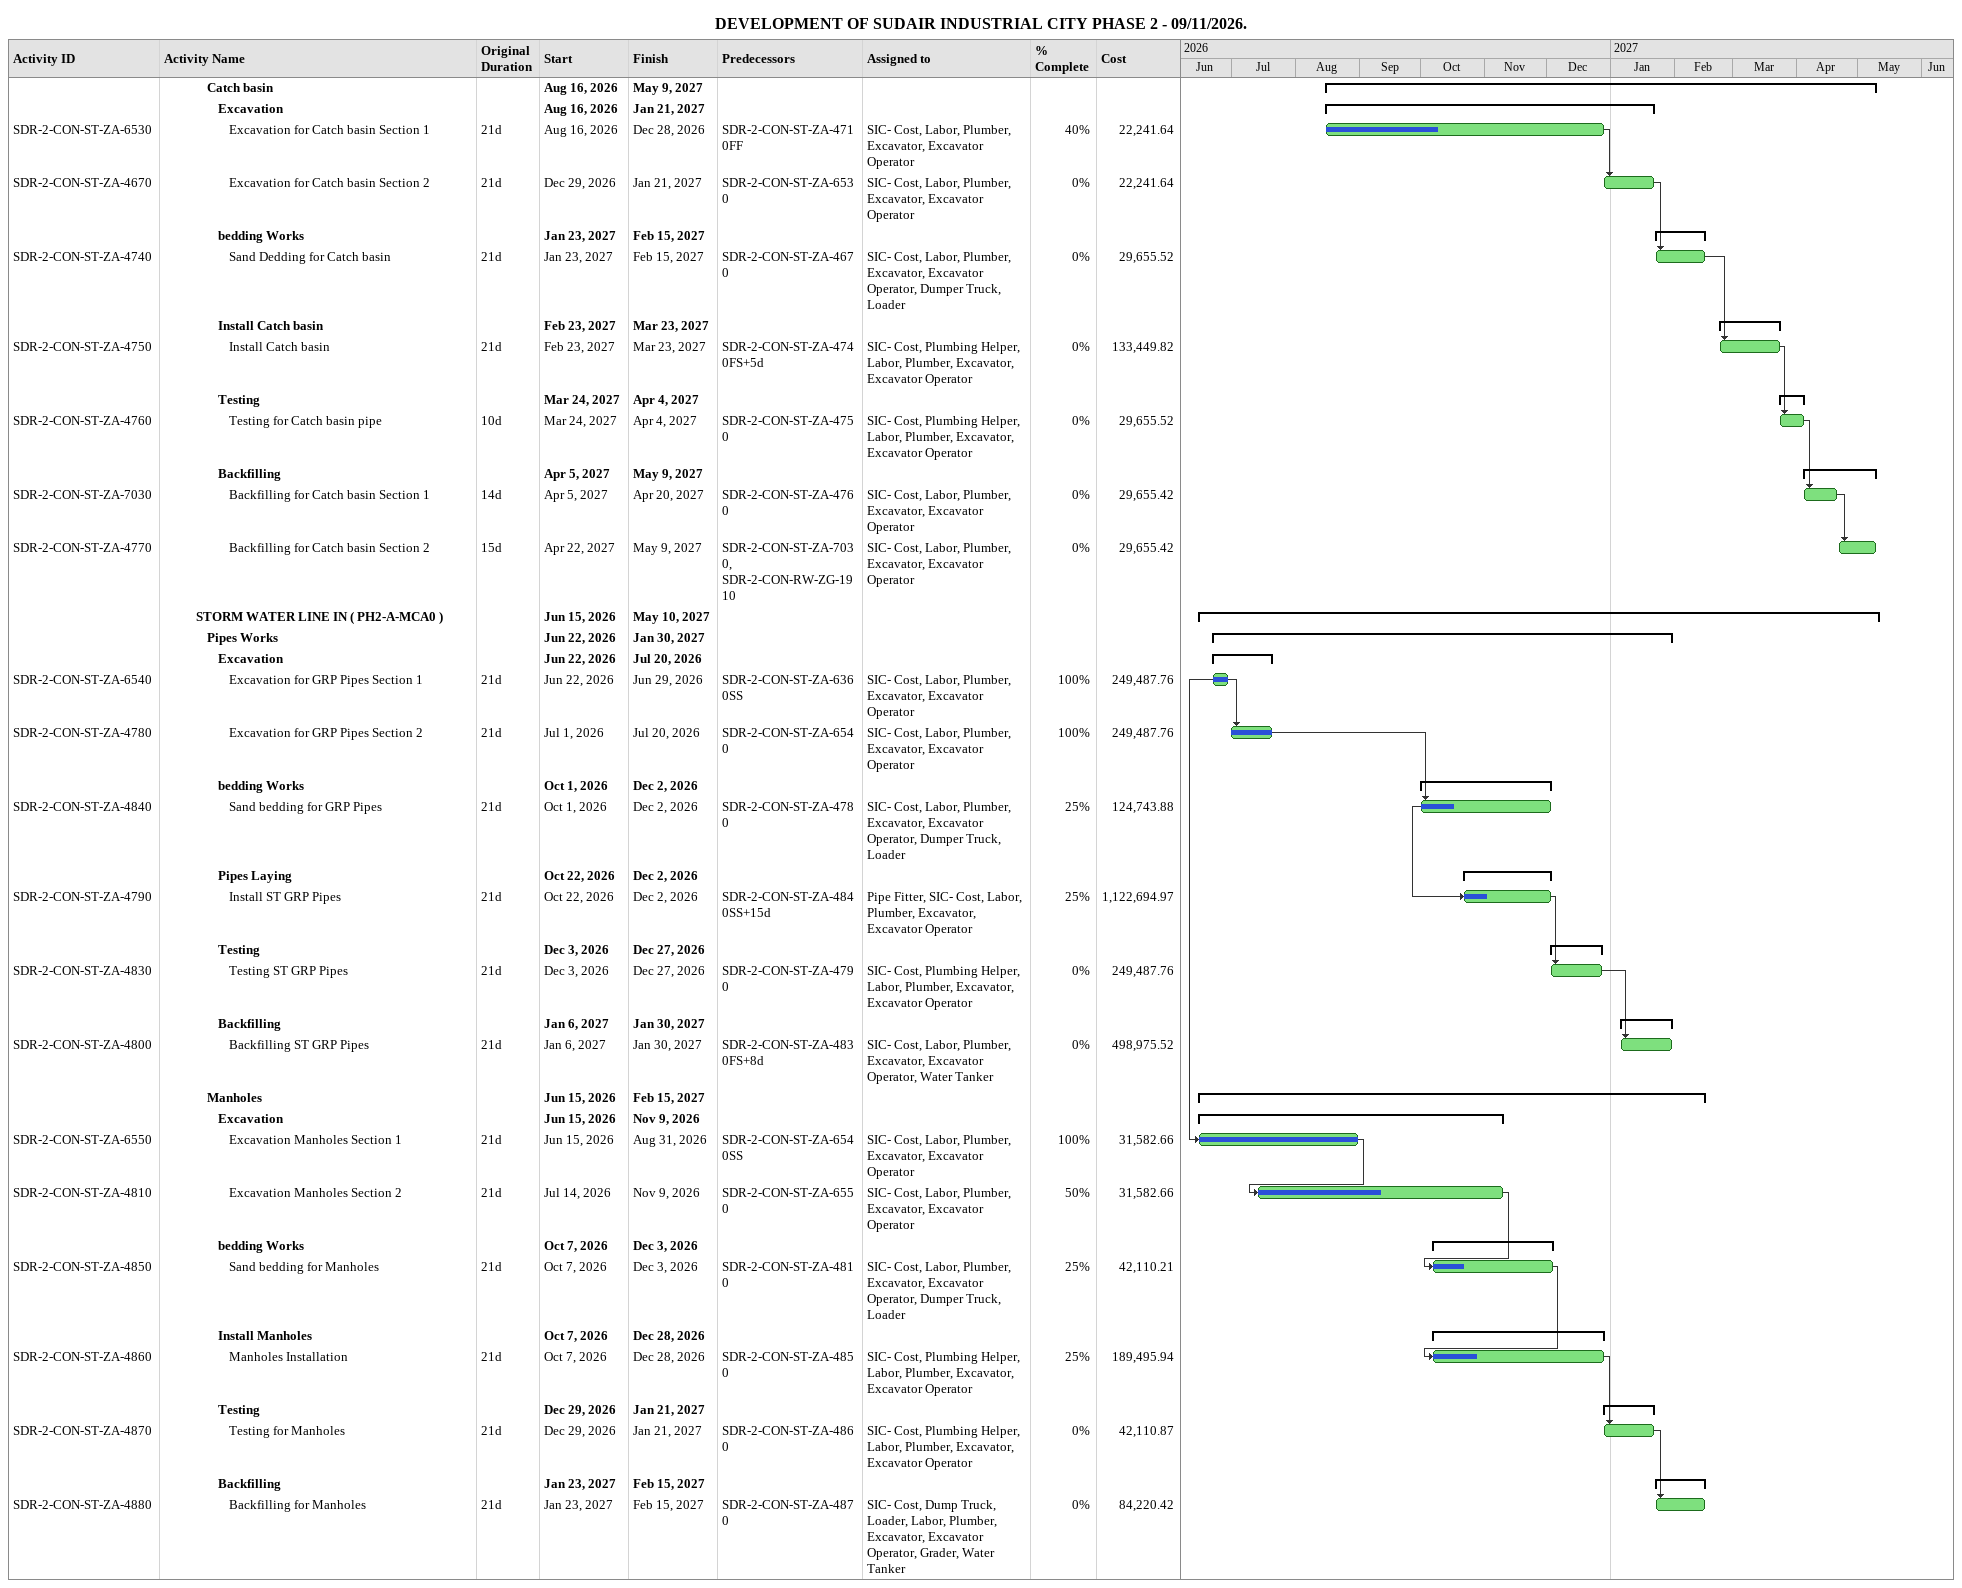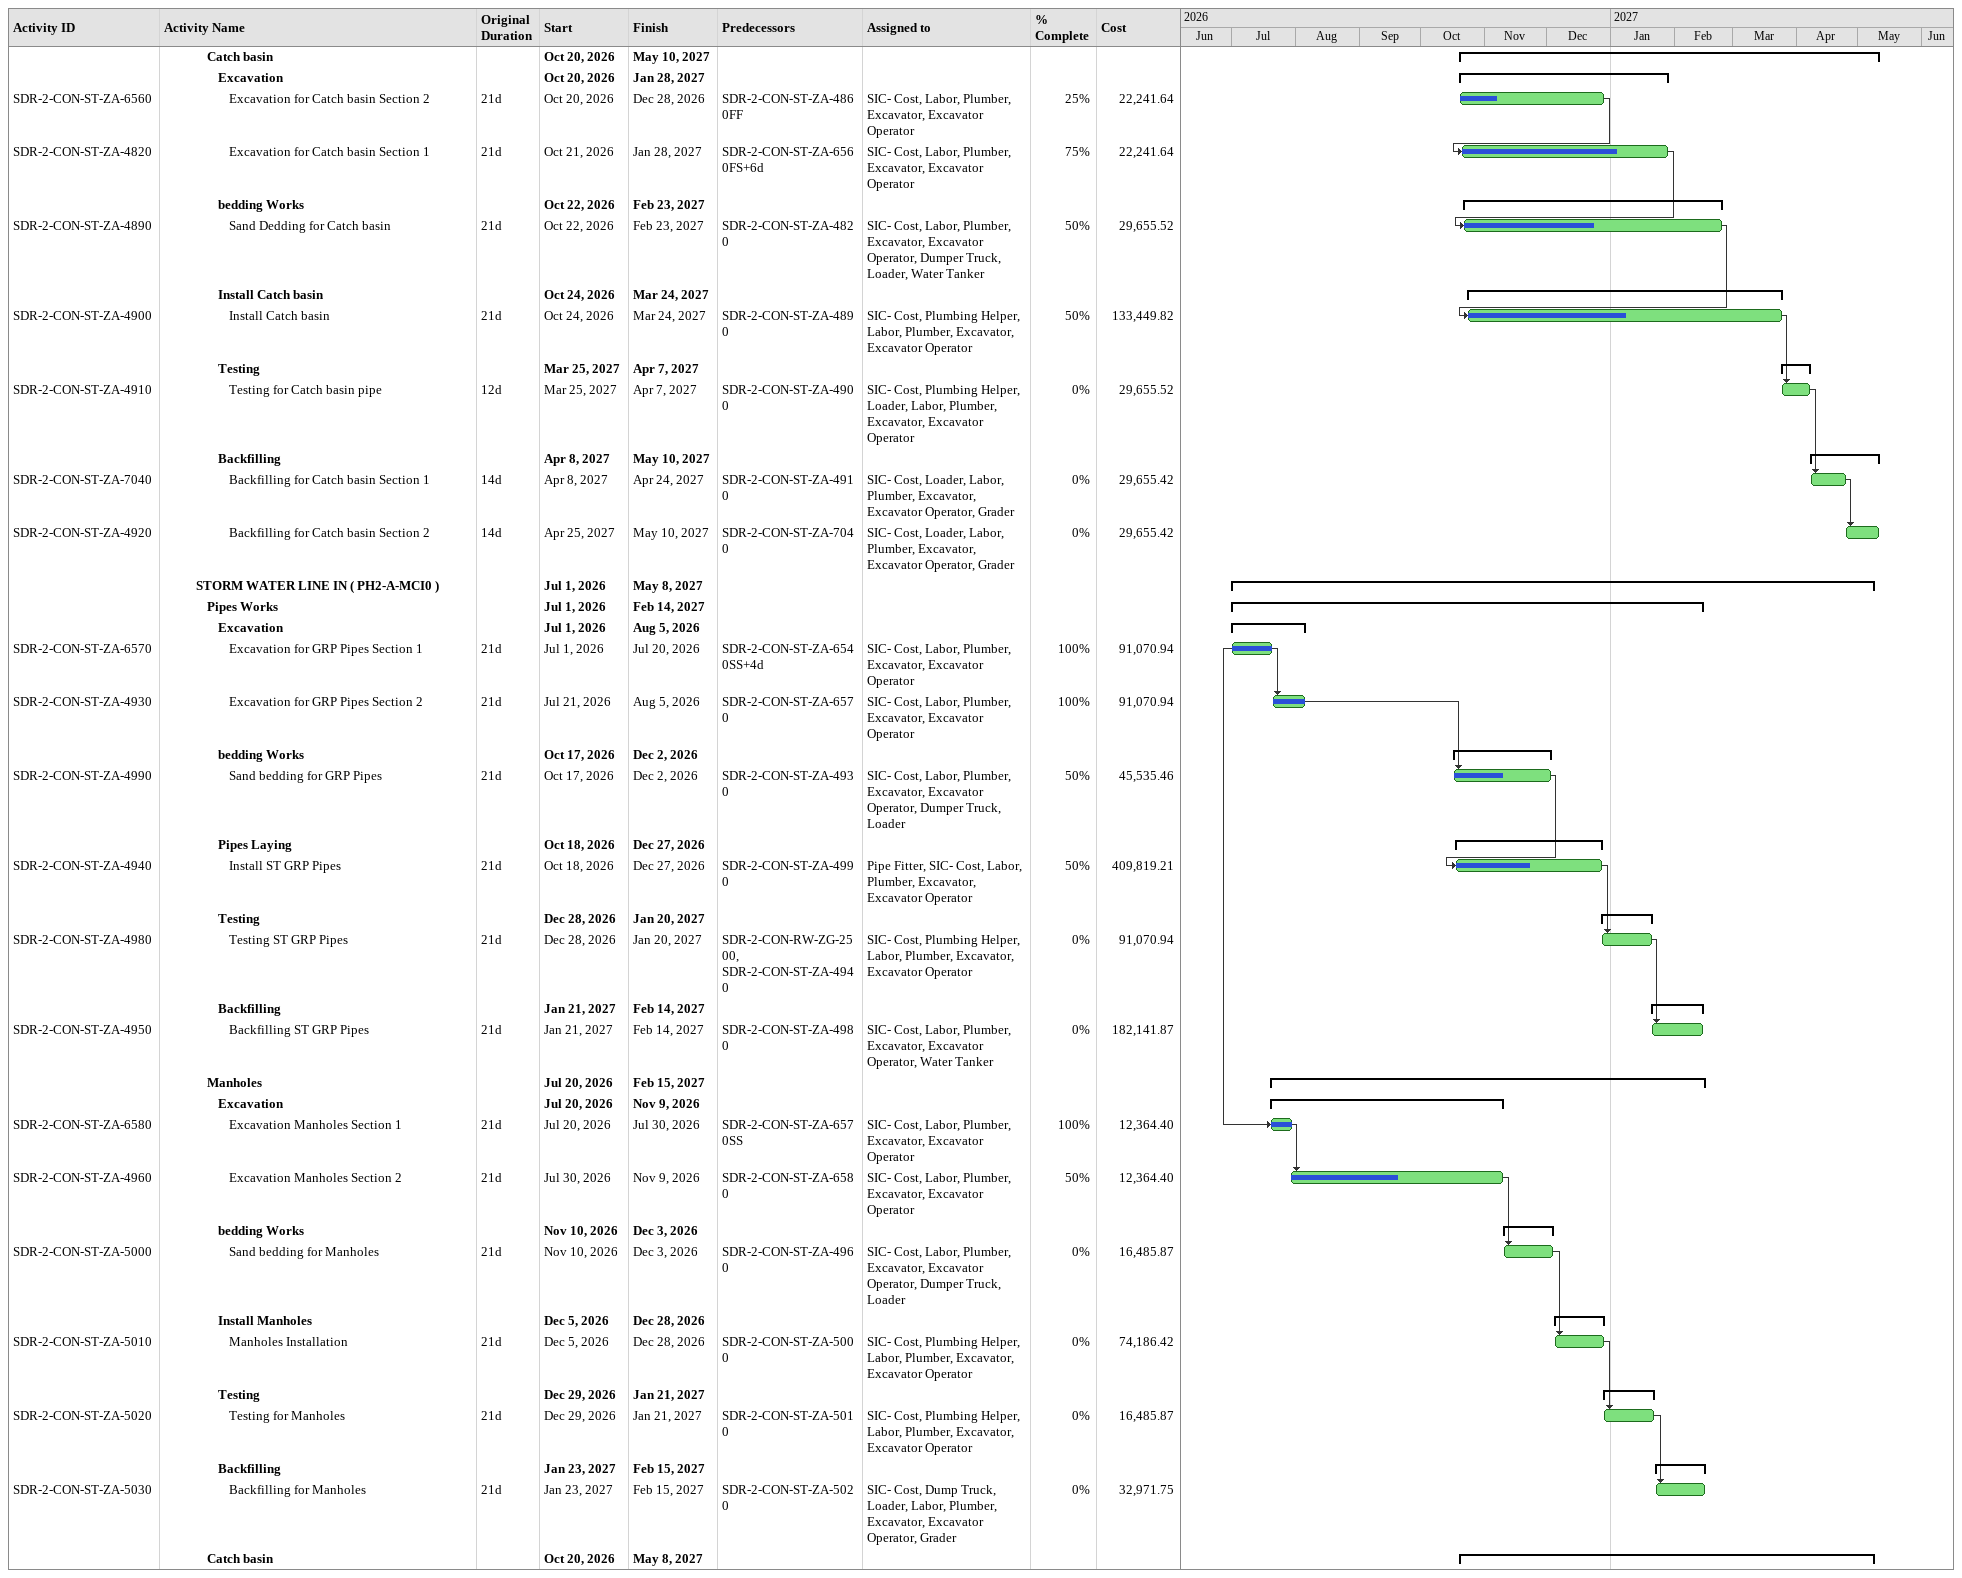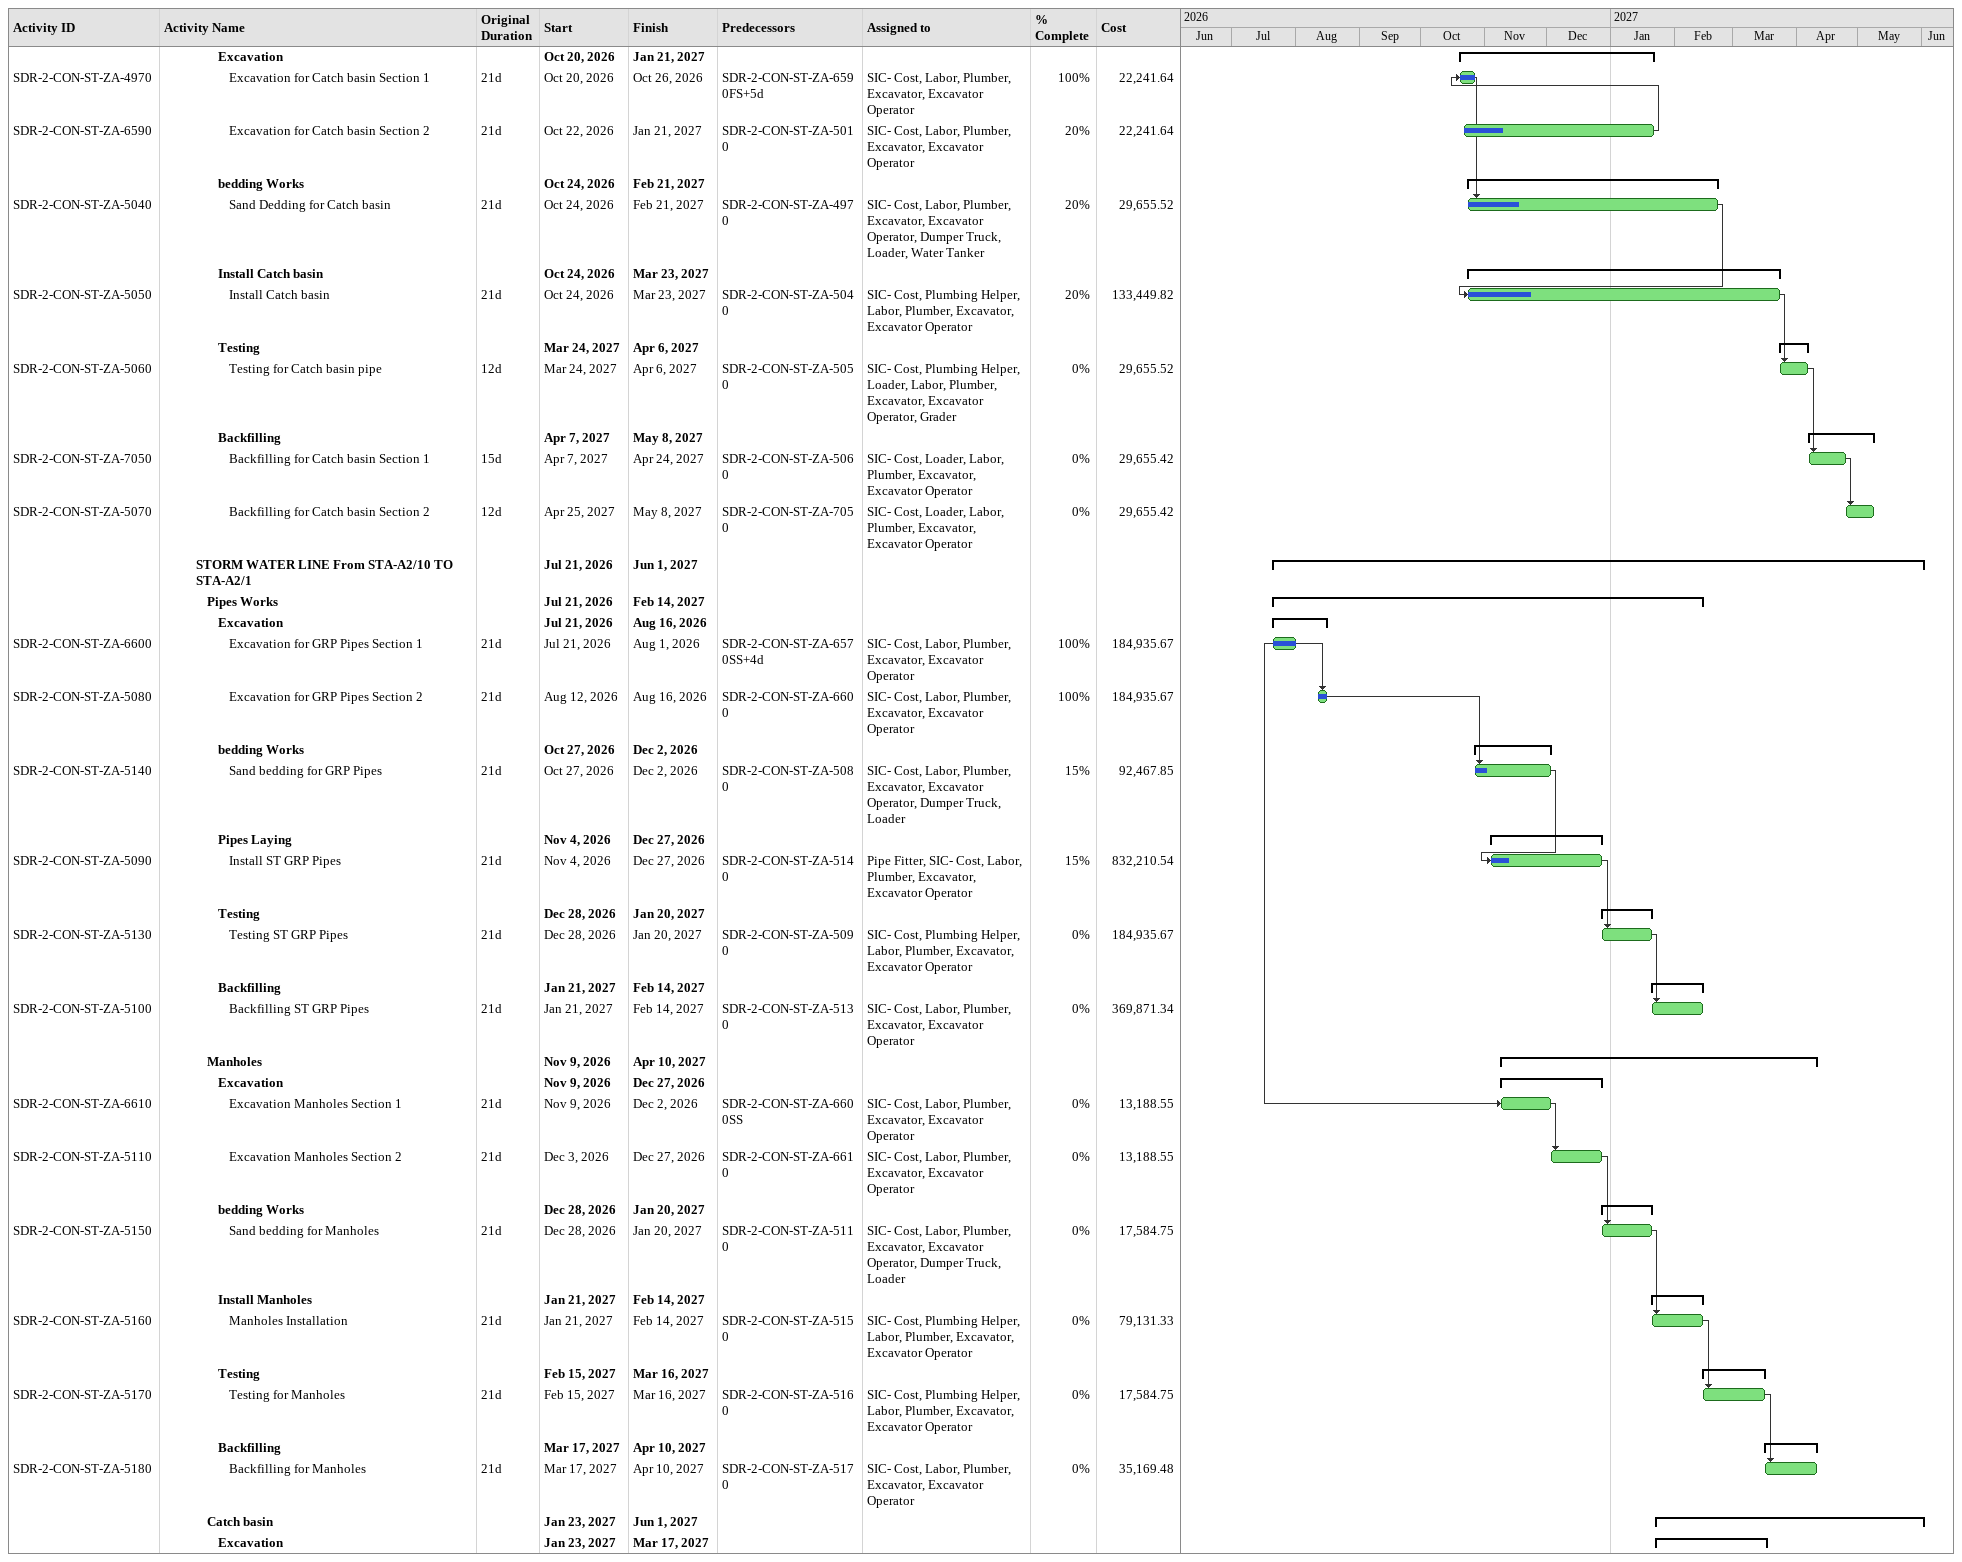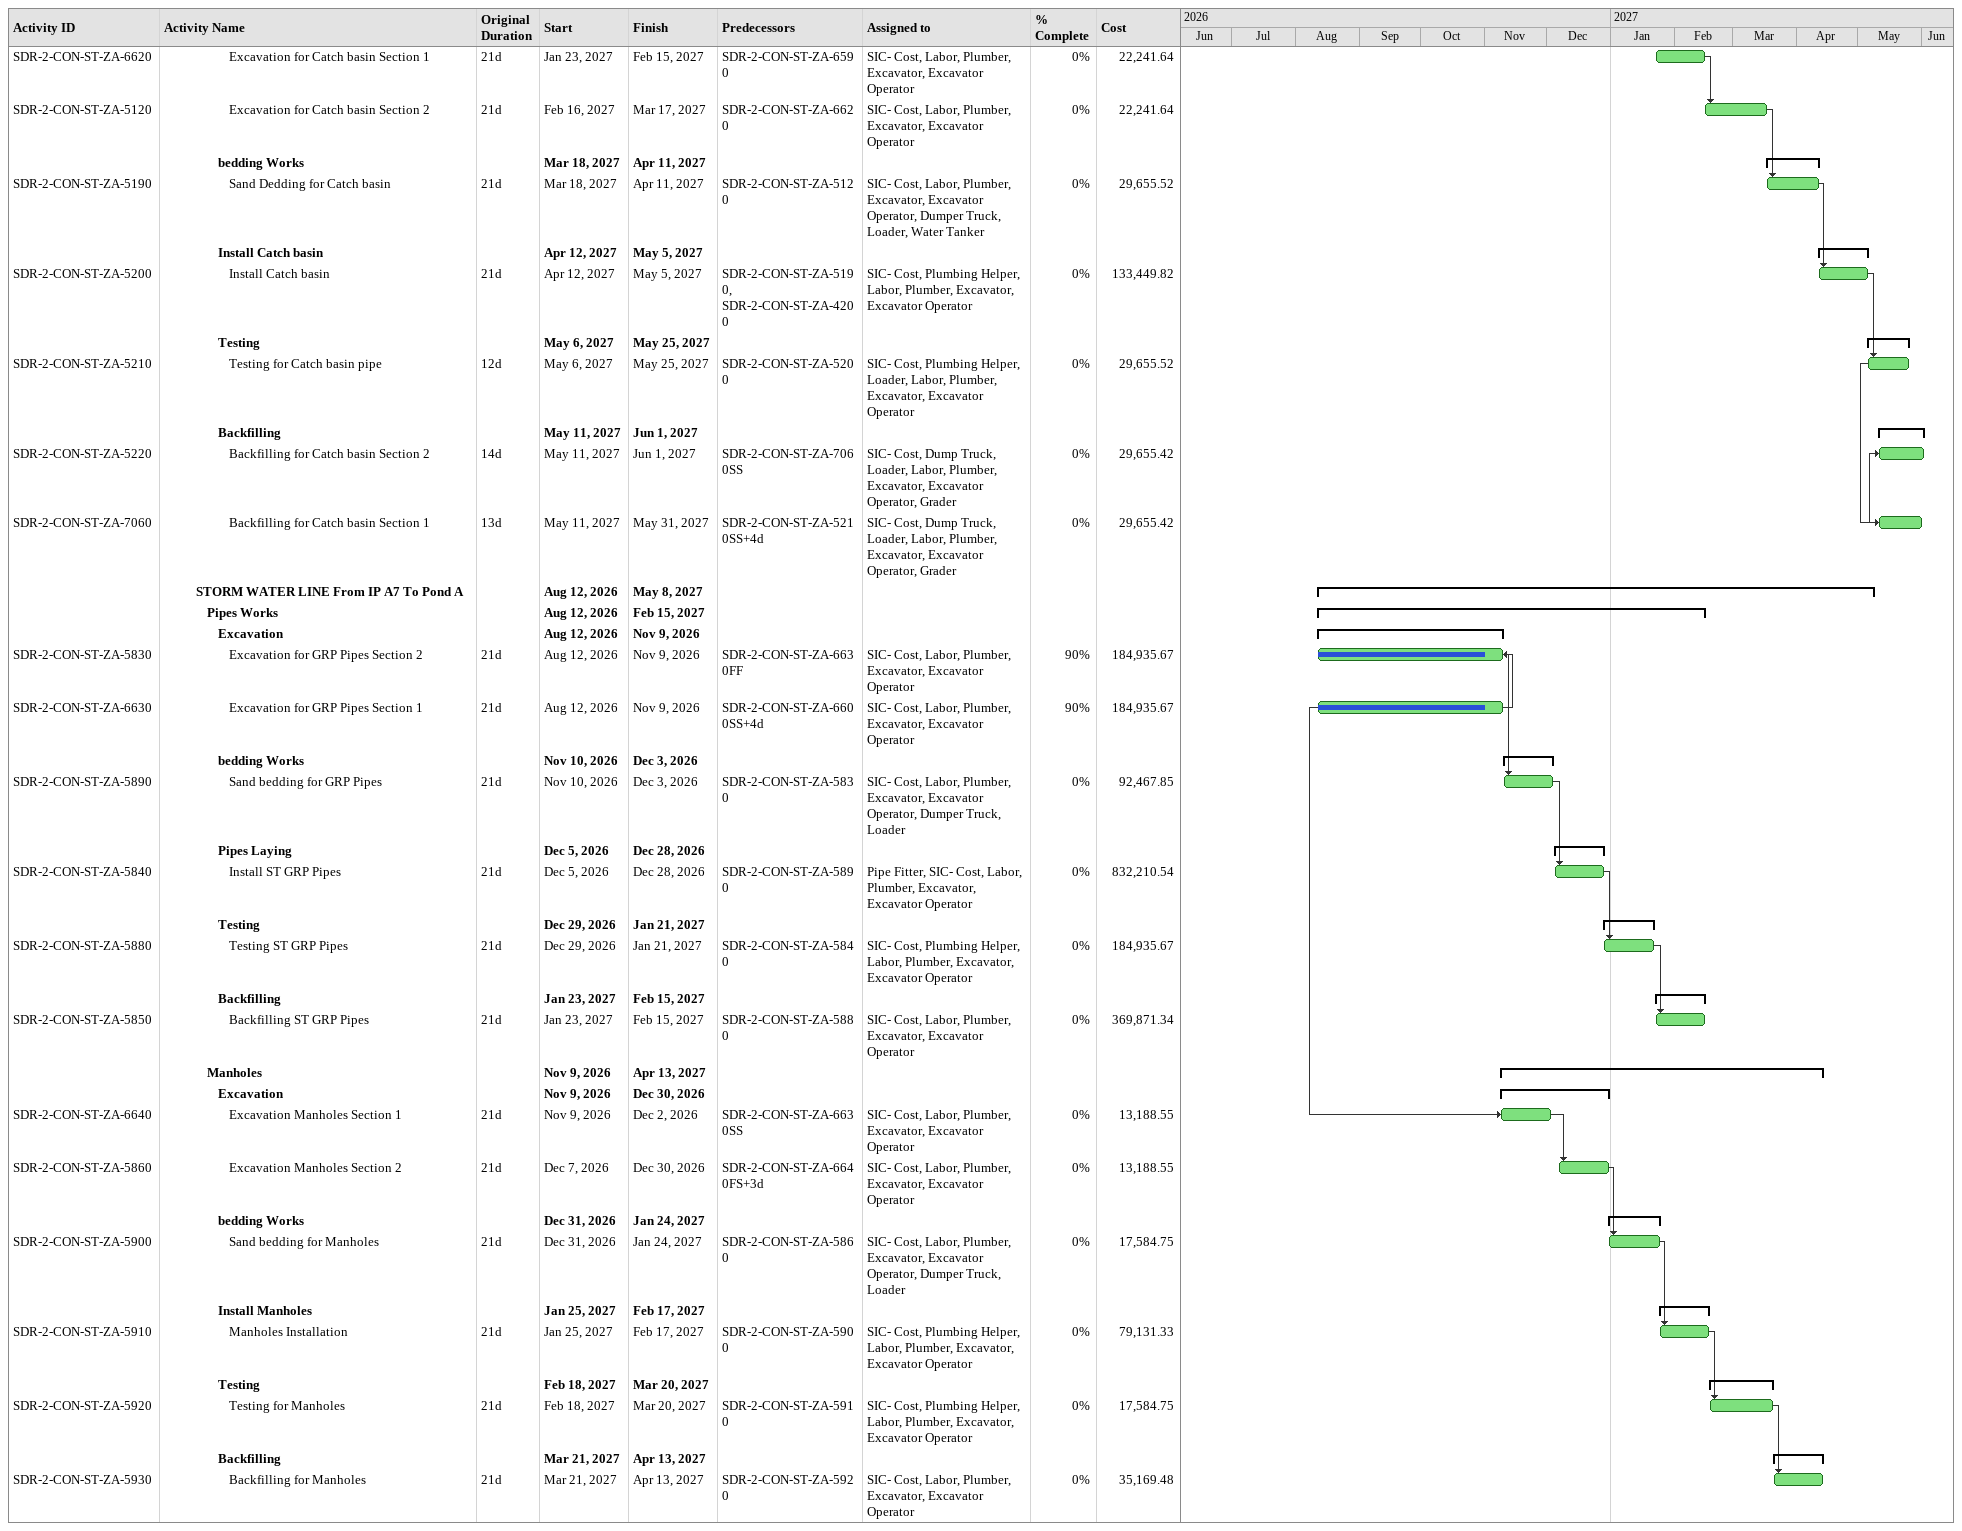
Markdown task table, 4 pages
DEVELOPMENT OF SUDAIR INDUSTRIAL CITY PHASE 2 - 09/11/2026.

| ID | Level | Task | Original duration | Start | Finish | Predecessors | Resources | % complete | Cost |
|---|---|---|---|---|---|---|---|---|---|
|  | 5 | **Catch basin** |  | 2026-08-16 | 2027-05-09 |  |  |  |  |
|  | 6 | **Excavation** |  | 2026-08-16 | 2027-01-21 |  |  |  |  |
| SDR-2-CON-ST-ZA-6530 | 7 | Excavation for Catch basin Section 1 | 21d | 2026-08-16 | 2026-12-28 | SDR-2-CON-ST-ZA-4710FF | SIC- Cost, Labor, Plumber, Excavator, Excavator Operator | 40 | 22241.64 |
| SDR-2-CON-ST-ZA-4670 | 7 | Excavation for Catch basin Section 2 | 21d | 2026-12-29 | 2027-01-21 | SDR-2-CON-ST-ZA-6530 | SIC- Cost, Labor, Plumber, Excavator, Excavator Operator | 0 | 22241.64 |
|  | 6 | **bedding Works** |  | 2027-01-23 | 2027-02-15 |  |  |  |  |
| SDR-2-CON-ST-ZA-4740 | 7 | Sand Dedding for Catch basin | 21d | 2027-01-23 | 2027-02-15 | SDR-2-CON-ST-ZA-4670 | SIC- Cost, Labor, Plumber, Excavator, Excavator Operator, Dumper Truck, Loader | 0 | 29655.52 |
|  | 6 | **Install Catch basin** |  | 2027-02-23 | 2027-03-23 |  |  |  |  |
| SDR-2-CON-ST-ZA-4750 | 7 | Install Catch basin | 21d | 2027-02-23 | 2027-03-23 | SDR-2-CON-ST-ZA-4740FS+5d | SIC- Cost, Plumbing Helper, Labor, Plumber, Excavator, Excavator Operator | 0 | 133449.82 |
|  | 6 | **Testing** |  | 2027-03-24 | 2027-04-04 |  |  |  |  |
| SDR-2-CON-ST-ZA-4760 | 7 | Testing for Catch basin pipe | 10d | 2027-03-24 | 2027-04-04 | SDR-2-CON-ST-ZA-4750 | SIC- Cost, Plumbing Helper, Labor, Plumber, Excavator, Excavator Operator | 0 | 29655.52 |
|  | 6 | **Backfilling** |  | 2027-04-05 | 2027-05-09 |  |  |  |  |
| SDR-2-CON-ST-ZA-7030 | 7 | Backfilling for Catch basin Section 1 | 14d | 2027-04-05 | 2027-04-20 | SDR-2-CON-ST-ZA-4760 | SIC- Cost, Labor, Plumber, Excavator, Excavator Operator | 0 | 29655.42 |
| SDR-2-CON-ST-ZA-4770 | 7 | Backfilling for Catch basin Section 2 | 15d | 2027-04-22 | 2027-05-09 | SDR-2-CON-ST-ZA-7030, SDR-2-CON-RW-ZG-1910 | SIC- Cost, Labor, Plumber, Excavator, Excavator Operator | 0 | 29655.42 |
|  | 4 | **STORM WATER LINE IN ( PH2-A-MCA0 )** |  | 2026-06-15 | 2027-05-10 |  |  |  |  |
|  | 5 | **Pipes Works** |  | 2026-06-22 | 2027-01-30 |  |  |  |  |
|  | 6 | **Excavation** |  | 2026-06-22 | 2026-07-20 |  |  |  |  |
| SDR-2-CON-ST-ZA-6540 | 7 | Excavation for GRP Pipes Section 1 | 21d | 2026-06-22 | 2026-06-29 | SDR-2-CON-ST-ZA-6360SS | SIC- Cost, Labor, Plumber, Excavator, Excavator Operator | 100 | 249487.76 |
| SDR-2-CON-ST-ZA-4780 | 7 | Excavation for GRP Pipes Section 2 | 21d | 2026-07-01 | 2026-07-20 | SDR-2-CON-ST-ZA-6540 | SIC- Cost, Labor, Plumber, Excavator, Excavator Operator | 100 | 249487.76 |
|  | 6 | **bedding Works** |  | 2026-10-01 | 2026-12-02 |  |  |  |  |
| SDR-2-CON-ST-ZA-4840 | 7 | Sand bedding for GRP Pipes | 21d | 2026-10-01 | 2026-12-02 | SDR-2-CON-ST-ZA-4780 | SIC- Cost, Labor, Plumber, Excavator, Excavator Operator, Dumper Truck, Loader | 25 | 124743.88 |
|  | 6 | **Pipes Laying** |  | 2026-10-22 | 2026-12-02 |  |  |  |  |
| SDR-2-CON-ST-ZA-4790 | 7 | Install ST GRP Pipes | 21d | 2026-10-22 | 2026-12-02 | SDR-2-CON-ST-ZA-4840SS+15d | Pipe Fitter, SIC- Cost, Labor, Plumber, Excavator, Excavator Operator | 25 | 1122694.97 |
|  | 6 | **Testing** |  | 2026-12-03 | 2026-12-27 |  |  |  |  |
| SDR-2-CON-ST-ZA-4830 | 7 | Testing ST GRP Pipes | 21d | 2026-12-03 | 2026-12-27 | SDR-2-CON-ST-ZA-4790 | SIC- Cost, Plumbing Helper, Labor, Plumber, Excavator, Excavator Operator | 0 | 249487.76 |
|  | 6 | **Backfilling** |  | 2027-01-06 | 2027-01-30 |  |  |  |  |
| SDR-2-CON-ST-ZA-4800 | 7 | Backfilling ST GRP Pipes | 21d | 2027-01-06 | 2027-01-30 | SDR-2-CON-ST-ZA-4830FS+8d | SIC- Cost, Labor, Plumber, Excavator, Excavator Operator, Water Tanker | 0 | 498975.52 |
|  | 5 | **Manholes** |  | 2026-06-15 | 2027-02-15 |  |  |  |  |
|  | 6 | **Excavation** |  | 2026-06-15 | 2026-11-09 |  |  |  |  |
| SDR-2-CON-ST-ZA-6550 | 7 | Excavation Manholes Section 1 | 21d | 2026-06-15 | 2026-08-31 | SDR-2-CON-ST-ZA-6540SS | SIC- Cost, Labor, Plumber, Excavator, Excavator Operator | 100 | 31582.66 |
| SDR-2-CON-ST-ZA-4810 | 7 | Excavation Manholes Section 2 | 21d | 2026-07-14 | 2026-11-09 | SDR-2-CON-ST-ZA-6550 | SIC- Cost, Labor, Plumber, Excavator, Excavator Operator | 50 | 31582.66 |
|  | 6 | **bedding Works** |  | 2026-10-07 | 2026-12-03 |  |  |  |  |
| SDR-2-CON-ST-ZA-4850 | 7 | Sand bedding for Manholes | 21d | 2026-10-07 | 2026-12-03 | SDR-2-CON-ST-ZA-4810 | SIC- Cost, Labor, Plumber, Excavator, Excavator Operator, Dumper Truck, Loader | 25 | 42110.21 |
|  | 6 | **Install Manholes** |  | 2026-10-07 | 2026-12-28 |  |  |  |  |
| SDR-2-CON-ST-ZA-4860 | 7 | Manholes Installation | 21d | 2026-10-07 | 2026-12-28 | SDR-2-CON-ST-ZA-4850 | SIC- Cost, Plumbing Helper, Labor, Plumber, Excavator, Excavator Operator | 25 | 189495.94 |
|  | 6 | **Testing** |  | 2026-12-29 | 2027-01-21 |  |  |  |  |
| SDR-2-CON-ST-ZA-4870 | 7 | Testing for Manholes | 21d | 2026-12-29 | 2027-01-21 | SDR-2-CON-ST-ZA-4860 | SIC- Cost, Plumbing Helper, Labor, Plumber, Excavator, Excavator Operator | 0 | 42110.87 |
|  | 6 | **Backfilling** |  | 2027-01-23 | 2027-02-15 |  |  |  |  |
| SDR-2-CON-ST-ZA-4880 | 7 | Backfilling for Manholes | 21d | 2027-01-23 | 2027-02-15 | SDR-2-CON-ST-ZA-4870 | SIC- Cost, Dump Truck, Loader, Labor, Plumber, Excavator, Excavator Operator, Grader, Water Tanker | 0 | 84220.42 |
|  | 5 | **Catch basin** |  | 2026-10-20 | 2027-05-10 |  |  |  |  |
|  | 6 | **Excavation** |  | 2026-10-20 | 2027-01-28 |  |  |  |  |
| SDR-2-CON-ST-ZA-6560 | 7 | Excavation for Catch basin Section 2 | 21d | 2026-10-20 | 2026-12-28 | SDR-2-CON-ST-ZA-4860FF | SIC- Cost, Labor, Plumber, Excavator, Excavator Operator | 25 | 22241.64 |
| SDR-2-CON-ST-ZA-4820 | 7 | Excavation for Catch basin Section 1 | 21d | 2026-10-21 | 2027-01-28 | SDR-2-CON-ST-ZA-6560FS+6d | SIC- Cost, Labor, Plumber, Excavator, Excavator Operator | 75 | 22241.64 |
|  | 6 | **bedding Works** |  | 2026-10-22 | 2027-02-23 |  |  |  |  |
| SDR-2-CON-ST-ZA-4890 | 7 | Sand Dedding for Catch basin | 21d | 2026-10-22 | 2027-02-23 | SDR-2-CON-ST-ZA-4820 | SIC- Cost, Labor, Plumber, Excavator, Excavator Operator, Dumper Truck, Loader, Water Tanker | 50 | 29655.52 |
|  | 6 | **Install Catch basin** |  | 2026-10-24 | 2027-03-24 |  |  |  |  |
| SDR-2-CON-ST-ZA-4900 | 7 | Install Catch basin | 21d | 2026-10-24 | 2027-03-24 | SDR-2-CON-ST-ZA-4890 | SIC- Cost, Plumbing Helper, Labor, Plumber, Excavator, Excavator Operator | 50 | 133449.82 |
|  | 6 | **Testing** |  | 2027-03-25 | 2027-04-07 |  |  |  |  |
| SDR-2-CON-ST-ZA-4910 | 7 | Testing for Catch basin pipe | 12d | 2027-03-25 | 2027-04-07 | SDR-2-CON-ST-ZA-4900 | SIC- Cost, Plumbing Helper, Loader, Labor, Plumber, Excavator, Excavator Operator | 0 | 29655.52 |
|  | 6 | **Backfilling** |  | 2027-04-08 | 2027-05-10 |  |  |  |  |
| SDR-2-CON-ST-ZA-7040 | 7 | Backfilling for Catch basin Section 1 | 14d | 2027-04-08 | 2027-04-24 | SDR-2-CON-ST-ZA-4910 | SIC- Cost, Loader, Labor, Plumber, Excavator, Excavator Operator, Grader | 0 | 29655.42 |
| SDR-2-CON-ST-ZA-4920 | 7 | Backfilling for Catch basin Section 2 | 14d | 2027-04-25 | 2027-05-10 | SDR-2-CON-ST-ZA-7040 | SIC- Cost, Loader, Labor, Plumber, Excavator, Excavator Operator, Grader | 0 | 29655.42 |
|  | 4 | **STORM WATER LINE IN ( PH2-A-MCI0 )** |  | 2026-07-01 | 2027-05-08 |  |  |  |  |
|  | 5 | **Pipes Works** |  | 2026-07-01 | 2027-02-14 |  |  |  |  |
|  | 6 | **Excavation** |  | 2026-07-01 | 2026-08-05 |  |  |  |  |
| SDR-2-CON-ST-ZA-6570 | 7 | Excavation for GRP Pipes Section 1 | 21d | 2026-07-01 | 2026-07-20 | SDR-2-CON-ST-ZA-6540SS+4d | SIC- Cost, Labor, Plumber, Excavator, Excavator Operator | 100 | 91070.94 |
| SDR-2-CON-ST-ZA-4930 | 7 | Excavation for GRP Pipes Section 2 | 21d | 2026-07-21 | 2026-08-05 | SDR-2-CON-ST-ZA-6570 | SIC- Cost, Labor, Plumber, Excavator, Excavator Operator | 100 | 91070.94 |
|  | 6 | **bedding Works** |  | 2026-10-17 | 2026-12-02 |  |  |  |  |
| SDR-2-CON-ST-ZA-4990 | 7 | Sand bedding for GRP Pipes | 21d | 2026-10-17 | 2026-12-02 | SDR-2-CON-ST-ZA-4930 | SIC- Cost, Labor, Plumber, Excavator, Excavator Operator, Dumper Truck, Loader | 50 | 45535.46 |
|  | 6 | **Pipes Laying** |  | 2026-10-18 | 2026-12-27 |  |  |  |  |
| SDR-2-CON-ST-ZA-4940 | 7 | Install ST GRP Pipes | 21d | 2026-10-18 | 2026-12-27 | SDR-2-CON-ST-ZA-4990 | Pipe Fitter, SIC- Cost, Labor, Plumber, Excavator, Excavator Operator | 50 | 409819.21 |
|  | 6 | **Testing** |  | 2026-12-28 | 2027-01-20 |  |  |  |  |
| SDR-2-CON-ST-ZA-4980 | 7 | Testing ST GRP Pipes | 21d | 2026-12-28 | 2027-01-20 | SDR-2-CON-RW-ZG-2500, SDR-2-CON-ST-ZA-4940 | SIC- Cost, Plumbing Helper, Labor, Plumber, Excavator, Excavator Operator | 0 | 91070.94 |
|  | 6 | **Backfilling** |  | 2027-01-21 | 2027-02-14 |  |  |  |  |
| SDR-2-CON-ST-ZA-4950 | 7 | Backfilling ST GRP Pipes | 21d | 2027-01-21 | 2027-02-14 | SDR-2-CON-ST-ZA-4980 | SIC- Cost, Labor, Plumber, Excavator, Excavator Operator, Water Tanker | 0 | 182141.87 |
|  | 5 | **Manholes** |  | 2026-07-20 | 2027-02-15 |  |  |  |  |
|  | 6 | **Excavation** |  | 2026-07-20 | 2026-11-09 |  |  |  |  |
| SDR-2-CON-ST-ZA-6580 | 7 | Excavation Manholes Section 1 | 21d | 2026-07-20 | 2026-07-30 | SDR-2-CON-ST-ZA-6570SS | SIC- Cost, Labor, Plumber, Excavator, Excavator Operator | 100 | 12364.40 |
| SDR-2-CON-ST-ZA-4960 | 7 | Excavation Manholes Section 2 | 21d | 2026-07-30 | 2026-11-09 | SDR-2-CON-ST-ZA-6580 | SIC- Cost, Labor, Plumber, Excavator, Excavator Operator | 50 | 12364.40 |
|  | 6 | **bedding Works** |  | 2026-11-10 | 2026-12-03 |  |  |  |  |
| SDR-2-CON-ST-ZA-5000 | 7 | Sand bedding for Manholes | 21d | 2026-11-10 | 2026-12-03 | SDR-2-CON-ST-ZA-4960 | SIC- Cost, Labor, Plumber, Excavator, Excavator Operator, Dumper Truck, Loader | 0 | 16485.87 |
|  | 6 | **Install Manholes** |  | 2026-12-05 | 2026-12-28 |  |  |  |  |
| SDR-2-CON-ST-ZA-5010 | 7 | Manholes Installation | 21d | 2026-12-05 | 2026-12-28 | SDR-2-CON-ST-ZA-5000 | SIC- Cost, Plumbing Helper, Labor, Plumber, Excavator, Excavator Operator | 0 | 74186.42 |
|  | 6 | **Testing** |  | 2026-12-29 | 2027-01-21 |  |  |  |  |
| SDR-2-CON-ST-ZA-5020 | 7 | Testing for Manholes | 21d | 2026-12-29 | 2027-01-21 | SDR-2-CON-ST-ZA-5010 | SIC- Cost, Plumbing Helper, Labor, Plumber, Excavator, Excavator Operator | 0 | 16485.87 |
|  | 6 | **Backfilling** |  | 2027-01-23 | 2027-02-15 |  |  |  |  |
| SDR-2-CON-ST-ZA-5030 | 7 | Backfilling for Manholes | 21d | 2027-01-23 | 2027-02-15 | SDR-2-CON-ST-ZA-5020 | SIC- Cost, Dump Truck, Loader, Labor, Plumber, Excavator, Excavator Operator, Grader | 0 | 32971.75 |
|  | 5 | **Catch basin** |  | 2026-10-20 | 2027-05-08 |  |  |  |  |
|  | 6 | **Excavation** |  | 2026-10-20 | 2027-01-21 |  |  |  |  |
| SDR-2-CON-ST-ZA-4970 | 7 | Excavation for Catch basin Section 1 | 21d | 2026-10-20 | 2026-10-26 | SDR-2-CON-ST-ZA-6590FS+5d | SIC- Cost, Labor, Plumber, Excavator, Excavator Operator | 100 | 22241.64 |
| SDR-2-CON-ST-ZA-6590 | 7 | Excavation for Catch basin Section 2 | 21d | 2026-10-22 | 2027-01-21 | SDR-2-CON-ST-ZA-5010 | SIC- Cost, Labor, Plumber, Excavator, Excavator Operator | 20 | 22241.64 |
|  | 6 | **bedding Works** |  | 2026-10-24 | 2027-02-21 |  |  |  |  |
| SDR-2-CON-ST-ZA-5040 | 7 | Sand Dedding for Catch basin | 21d | 2026-10-24 | 2027-02-21 | SDR-2-CON-ST-ZA-4970 | SIC- Cost, Labor, Plumber, Excavator, Excavator Operator, Dumper Truck, Loader, Water Tanker | 20 | 29655.52 |
|  | 6 | **Install Catch basin** |  | 2026-10-24 | 2027-03-23 |  |  |  |  |
| SDR-2-CON-ST-ZA-5050 | 7 | Install Catch basin | 21d | 2026-10-24 | 2027-03-23 | SDR-2-CON-ST-ZA-5040 | SIC- Cost, Plumbing Helper, Labor, Plumber, Excavator, Excavator Operator | 20 | 133449.82 |
|  | 6 | **Testing** |  | 2027-03-24 | 2027-04-06 |  |  |  |  |
| SDR-2-CON-ST-ZA-5060 | 7 | Testing for Catch basin pipe | 12d | 2027-03-24 | 2027-04-06 | SDR-2-CON-ST-ZA-5050 | SIC- Cost, Plumbing Helper, Loader, Labor, Plumber, Excavator, Excavator Operator, Grader | 0 | 29655.52 |
|  | 6 | **Backfilling** |  | 2027-04-07 | 2027-05-08 |  |  |  |  |
| SDR-2-CON-ST-ZA-7050 | 7 | Backfilling for Catch basin Section 1 | 15d | 2027-04-07 | 2027-04-24 | SDR-2-CON-ST-ZA-5060 | SIC- Cost, Loader, Labor, Plumber, Excavator, Excavator Operator | 0 | 29655.42 |
| SDR-2-CON-ST-ZA-5070 | 7 | Backfilling for Catch basin Section 2 | 12d | 2027-04-25 | 2027-05-08 | SDR-2-CON-ST-ZA-7050 | SIC- Cost, Loader, Labor, Plumber, Excavator, Excavator Operator | 0 | 29655.42 |
|  | 4 | **STORM WATER LINE From STA-A2/10 TO STA-A2/1** |  | 2026-07-21 | 2027-06-01 |  |  |  |  |
|  | 5 | **Pipes Works** |  | 2026-07-21 | 2027-02-14 |  |  |  |  |
|  | 6 | **Excavation** |  | 2026-07-21 | 2026-08-16 |  |  |  |  |
| SDR-2-CON-ST-ZA-6600 | 7 | Excavation for GRP Pipes Section 1 | 21d | 2026-07-21 | 2026-08-01 | SDR-2-CON-ST-ZA-6570SS+4d | SIC- Cost, Labor, Plumber, Excavator, Excavator Operator | 100 | 184935.67 |
| SDR-2-CON-ST-ZA-5080 | 7 | Excavation for GRP Pipes Section 2 | 21d | 2026-08-12 | 2026-08-16 | SDR-2-CON-ST-ZA-6600 | SIC- Cost, Labor, Plumber, Excavator, Excavator Operator | 100 | 184935.67 |
|  | 6 | **bedding Works** |  | 2026-10-27 | 2026-12-02 |  |  |  |  |
| SDR-2-CON-ST-ZA-5140 | 7 | Sand bedding for GRP Pipes | 21d | 2026-10-27 | 2026-12-02 | SDR-2-CON-ST-ZA-5080 | SIC- Cost, Labor, Plumber, Excavator, Excavator Operator, Dumper Truck, Loader | 15 | 92467.85 |
|  | 6 | **Pipes Laying** |  | 2026-11-04 | 2026-12-27 |  |  |  |  |
| SDR-2-CON-ST-ZA-5090 | 7 | Install ST GRP Pipes | 21d | 2026-11-04 | 2026-12-27 | SDR-2-CON-ST-ZA-5140 | Pipe Fitter, SIC- Cost, Labor, Plumber, Excavator, Excavator Operator | 15 | 832210.54 |
|  | 6 | **Testing** |  | 2026-12-28 | 2027-01-20 |  |  |  |  |
| SDR-2-CON-ST-ZA-5130 | 7 | Testing ST GRP Pipes | 21d | 2026-12-28 | 2027-01-20 | SDR-2-CON-ST-ZA-5090 | SIC- Cost, Plumbing Helper, Labor, Plumber, Excavator, Excavator Operator | 0 | 184935.67 |
|  | 6 | **Backfilling** |  | 2027-01-21 | 2027-02-14 |  |  |  |  |
| SDR-2-CON-ST-ZA-5100 | 7 | Backfilling ST GRP Pipes | 21d | 2027-01-21 | 2027-02-14 | SDR-2-CON-ST-ZA-5130 | SIC- Cost, Labor, Plumber, Excavator, Excavator Operator | 0 | 369871.34 |
|  | 5 | **Manholes** |  | 2026-11-09 | 2027-04-10 |  |  |  |  |
|  | 6 | **Excavation** |  | 2026-11-09 | 2026-12-27 |  |  |  |  |
| SDR-2-CON-ST-ZA-6610 | 7 | Excavation Manholes Section 1 | 21d | 2026-11-09 | 2026-12-02 | SDR-2-CON-ST-ZA-6600SS | SIC- Cost, Labor, Plumber, Excavator, Excavator Operator | 0 | 13188.55 |
| SDR-2-CON-ST-ZA-5110 | 7 | Excavation Manholes Section 2 | 21d | 2026-12-03 | 2026-12-27 | SDR-2-CON-ST-ZA-6610 | SIC- Cost, Labor, Plumber, Excavator, Excavator Operator | 0 | 13188.55 |
|  | 6 | **bedding Works** |  | 2026-12-28 | 2027-01-20 |  |  |  |  |
| SDR-2-CON-ST-ZA-5150 | 7 | Sand bedding for Manholes | 21d | 2026-12-28 | 2027-01-20 | SDR-2-CON-ST-ZA-5110 | SIC- Cost, Labor, Plumber, Excavator, Excavator Operator, Dumper Truck, Loader | 0 | 17584.75 |
|  | 6 | **Install Manholes** |  | 2027-01-21 | 2027-02-14 |  |  |  |  |
| SDR-2-CON-ST-ZA-5160 | 7 | Manholes Installation | 21d | 2027-01-21 | 2027-02-14 | SDR-2-CON-ST-ZA-5150 | SIC- Cost, Plumbing Helper, Labor, Plumber, Excavator, Excavator Operator | 0 | 79131.33 |
|  | 6 | **Testing** |  | 2027-02-15 | 2027-03-16 |  |  |  |  |
| SDR-2-CON-ST-ZA-5170 | 7 | Testing for Manholes | 21d | 2027-02-15 | 2027-03-16 | SDR-2-CON-ST-ZA-5160 | SIC- Cost, Plumbing Helper, Labor, Plumber, Excavator, Excavator Operator | 0 | 17584.75 |
|  | 6 | **Backfilling** |  | 2027-03-17 | 2027-04-10 |  |  |  |  |
| SDR-2-CON-ST-ZA-5180 | 7 | Backfilling for Manholes | 21d | 2027-03-17 | 2027-04-10 | SDR-2-CON-ST-ZA-5170 | SIC- Cost, Labor, Plumber, Excavator, Excavator Operator | 0 | 35169.48 |
|  | 5 | **Catch basin** |  | 2027-01-23 | 2027-06-01 |  |  |  |  |
|  | 6 | **Excavation** |  | 2027-01-23 | 2027-03-17 |  |  |  |  |
| SDR-2-CON-ST-ZA-6620 | 7 | Excavation for Catch basin Section 1 | 21d | 2027-01-23 | 2027-02-15 | SDR-2-CON-ST-ZA-6590 | SIC- Cost, Labor, Plumber, Excavator, Excavator Operator | 0 | 22241.64 |
| SDR-2-CON-ST-ZA-5120 | 7 | Excavation for Catch basin Section 2 | 21d | 2027-02-16 | 2027-03-17 | SDR-2-CON-ST-ZA-6620 | SIC- Cost, Labor, Plumber, Excavator, Excavator Operator | 0 | 22241.64 |
|  | 6 | **bedding Works** |  | 2027-03-18 | 2027-04-11 |  |  |  |  |
| SDR-2-CON-ST-ZA-5190 | 7 | Sand Dedding for Catch basin | 21d | 2027-03-18 | 2027-04-11 | SDR-2-CON-ST-ZA-5120 | SIC- Cost, Labor, Plumber, Excavator, Excavator Operator, Dumper Truck, Loader, Water Tanker | 0 | 29655.52 |
|  | 6 | **Install Catch basin** |  | 2027-04-12 | 2027-05-05 |  |  |  |  |
| SDR-2-CON-ST-ZA-5200 | 7 | Install Catch basin | 21d | 2027-04-12 | 2027-05-05 | SDR-2-CON-ST-ZA-5190, SDR-2-CON-ST-ZA-4200 | SIC- Cost, Plumbing Helper, Labor, Plumber, Excavator, Excavator Operator | 0 | 133449.82 |
|  | 6 | **Testing** |  | 2027-05-06 | 2027-05-25 |  |  |  |  |
| SDR-2-CON-ST-ZA-5210 | 7 | Testing for Catch basin pipe | 12d | 2027-05-06 | 2027-05-25 | SDR-2-CON-ST-ZA-5200 | SIC- Cost, Plumbing Helper, Loader, Labor, Plumber, Excavator, Excavator Operator | 0 | 29655.52 |
|  | 6 | **Backfilling** |  | 2027-05-11 | 2027-06-01 |  |  |  |  |
| SDR-2-CON-ST-ZA-5220 | 7 | Backfilling for Catch basin Section 2 | 14d | 2027-05-11 | 2027-06-01 | SDR-2-CON-ST-ZA-7060SS | SIC- Cost, Dump Truck, Loader, Labor, Plumber, Excavator, Excavator Operator, Grader | 0 | 29655.42 |
| SDR-2-CON-ST-ZA-7060 | 7 | Backfilling for Catch basin Section 1 | 13d | 2027-05-11 | 2027-05-31 | SDR-2-CON-ST-ZA-5210SS+4d | SIC- Cost, Dump Truck, Loader, Labor, Plumber, Excavator, Excavator Operator, Grader | 0 | 29655.42 |
|  | 4 | **STORM WATER LINE From IP A7 To Pond A** |  | 2026-08-12 | 2027-05-08 |  |  |  |  |
|  | 5 | **Pipes Works** |  | 2026-08-12 | 2027-02-15 |  |  |  |  |
|  | 6 | **Excavation** |  | 2026-08-12 | 2026-11-09 |  |  |  |  |
| SDR-2-CON-ST-ZA-5830 | 7 | Excavation for GRP Pipes Section 2 | 21d | 2026-08-12 | 2026-11-09 | SDR-2-CON-ST-ZA-6630FF | SIC- Cost, Labor, Plumber, Excavator, Excavator Operator | 90 | 184935.67 |
| SDR-2-CON-ST-ZA-6630 | 7 | Excavation for GRP Pipes Section 1 | 21d | 2026-08-12 | 2026-11-09 | SDR-2-CON-ST-ZA-6600SS+4d | SIC- Cost, Labor, Plumber, Excavator, Excavator Operator | 90 | 184935.67 |
|  | 6 | **bedding Works** |  | 2026-11-10 | 2026-12-03 |  |  |  |  |
| SDR-2-CON-ST-ZA-5890 | 7 | Sand bedding for GRP Pipes | 21d | 2026-11-10 | 2026-12-03 | SDR-2-CON-ST-ZA-5830 | SIC- Cost, Labor, Plumber, Excavator, Excavator Operator, Dumper Truck, Loader | 0 | 92467.85 |
|  | 6 | **Pipes Laying** |  | 2026-12-05 | 2026-12-28 |  |  |  |  |
| SDR-2-CON-ST-ZA-5840 | 7 | Install ST GRP Pipes | 21d | 2026-12-05 | 2026-12-28 | SDR-2-CON-ST-ZA-5890 | Pipe Fitter, SIC- Cost, Labor, Plumber, Excavator, Excavator Operator | 0 | 832210.54 |
|  | 6 | **Testing** |  | 2026-12-29 | 2027-01-21 |  |  |  |  |
| SDR-2-CON-ST-ZA-5880 | 7 | Testing ST GRP Pipes | 21d | 2026-12-29 | 2027-01-21 | SDR-2-CON-ST-ZA-5840 | SIC- Cost, Plumbing Helper, Labor, Plumber, Excavator, Excavator Operator | 0 | 184935.67 |
|  | 6 | **Backfilling** |  | 2027-01-23 | 2027-02-15 |  |  |  |  |
| SDR-2-CON-ST-ZA-5850 | 7 | Backfilling ST GRP Pipes | 21d | 2027-01-23 | 2027-02-15 | SDR-2-CON-ST-ZA-5880 | SIC- Cost, Labor, Plumber, Excavator, Excavator Operator | 0 | 369871.34 |
|  | 5 | **Manholes** |  | 2026-11-09 | 2027-04-13 |  |  |  |  |
|  | 6 | **Excavation** |  | 2026-11-09 | 2026-12-30 |  |  |  |  |
| SDR-2-CON-ST-ZA-6640 | 7 | Excavation Manholes Section 1 | 21d | 2026-11-09 | 2026-12-02 | SDR-2-CON-ST-ZA-6630SS | SIC- Cost, Labor, Plumber, Excavator, Excavator Operator | 0 | 13188.55 |
| SDR-2-CON-ST-ZA-5860 | 7 | Excavation Manholes Section 2 | 21d | 2026-12-07 | 2026-12-30 | SDR-2-CON-ST-ZA-6640FS+3d | SIC- Cost, Labor, Plumber, Excavator, Excavator Operator | 0 | 13188.55 |
|  | 6 | **bedding Works** |  | 2026-12-31 | 2027-01-24 |  |  |  |  |
| SDR-2-CON-ST-ZA-5900 | 7 | Sand bedding for Manholes | 21d | 2026-12-31 | 2027-01-24 | SDR-2-CON-ST-ZA-5860 | SIC- Cost, Labor, Plumber, Excavator, Excavator Operator, Dumper Truck, Loader | 0 | 17584.75 |
|  | 6 | **Install Manholes** |  | 2027-01-25 | 2027-02-17 |  |  |  |  |
| SDR-2-CON-ST-ZA-5910 | 7 | Manholes Installation | 21d | 2027-01-25 | 2027-02-17 | SDR-2-CON-ST-ZA-5900 | SIC- Cost, Plumbing Helper, Labor, Plumber, Excavator, Excavator Operator | 0 | 79131.33 |
|  | 6 | **Testing** |  | 2027-02-18 | 2027-03-20 |  |  |  |  |
| SDR-2-CON-ST-ZA-5920 | 7 | Testing for Manholes | 21d | 2027-02-18 | 2027-03-20 | SDR-2-CON-ST-ZA-5910 | SIC- Cost, Plumbing Helper, Labor, Plumber, Excavator, Excavator Operator | 0 | 17584.75 |
|  | 6 | **Backfilling** |  | 2027-03-21 | 2027-04-13 |  |  |  |  |
| SDR-2-CON-ST-ZA-5930 | 7 | Backfilling for Manholes | 21d | 2027-03-21 | 2027-04-13 | SDR-2-CON-ST-ZA-5920 | SIC- Cost, Labor, Plumber, Excavator, Excavator Operator | 0 | 35169.48 |
